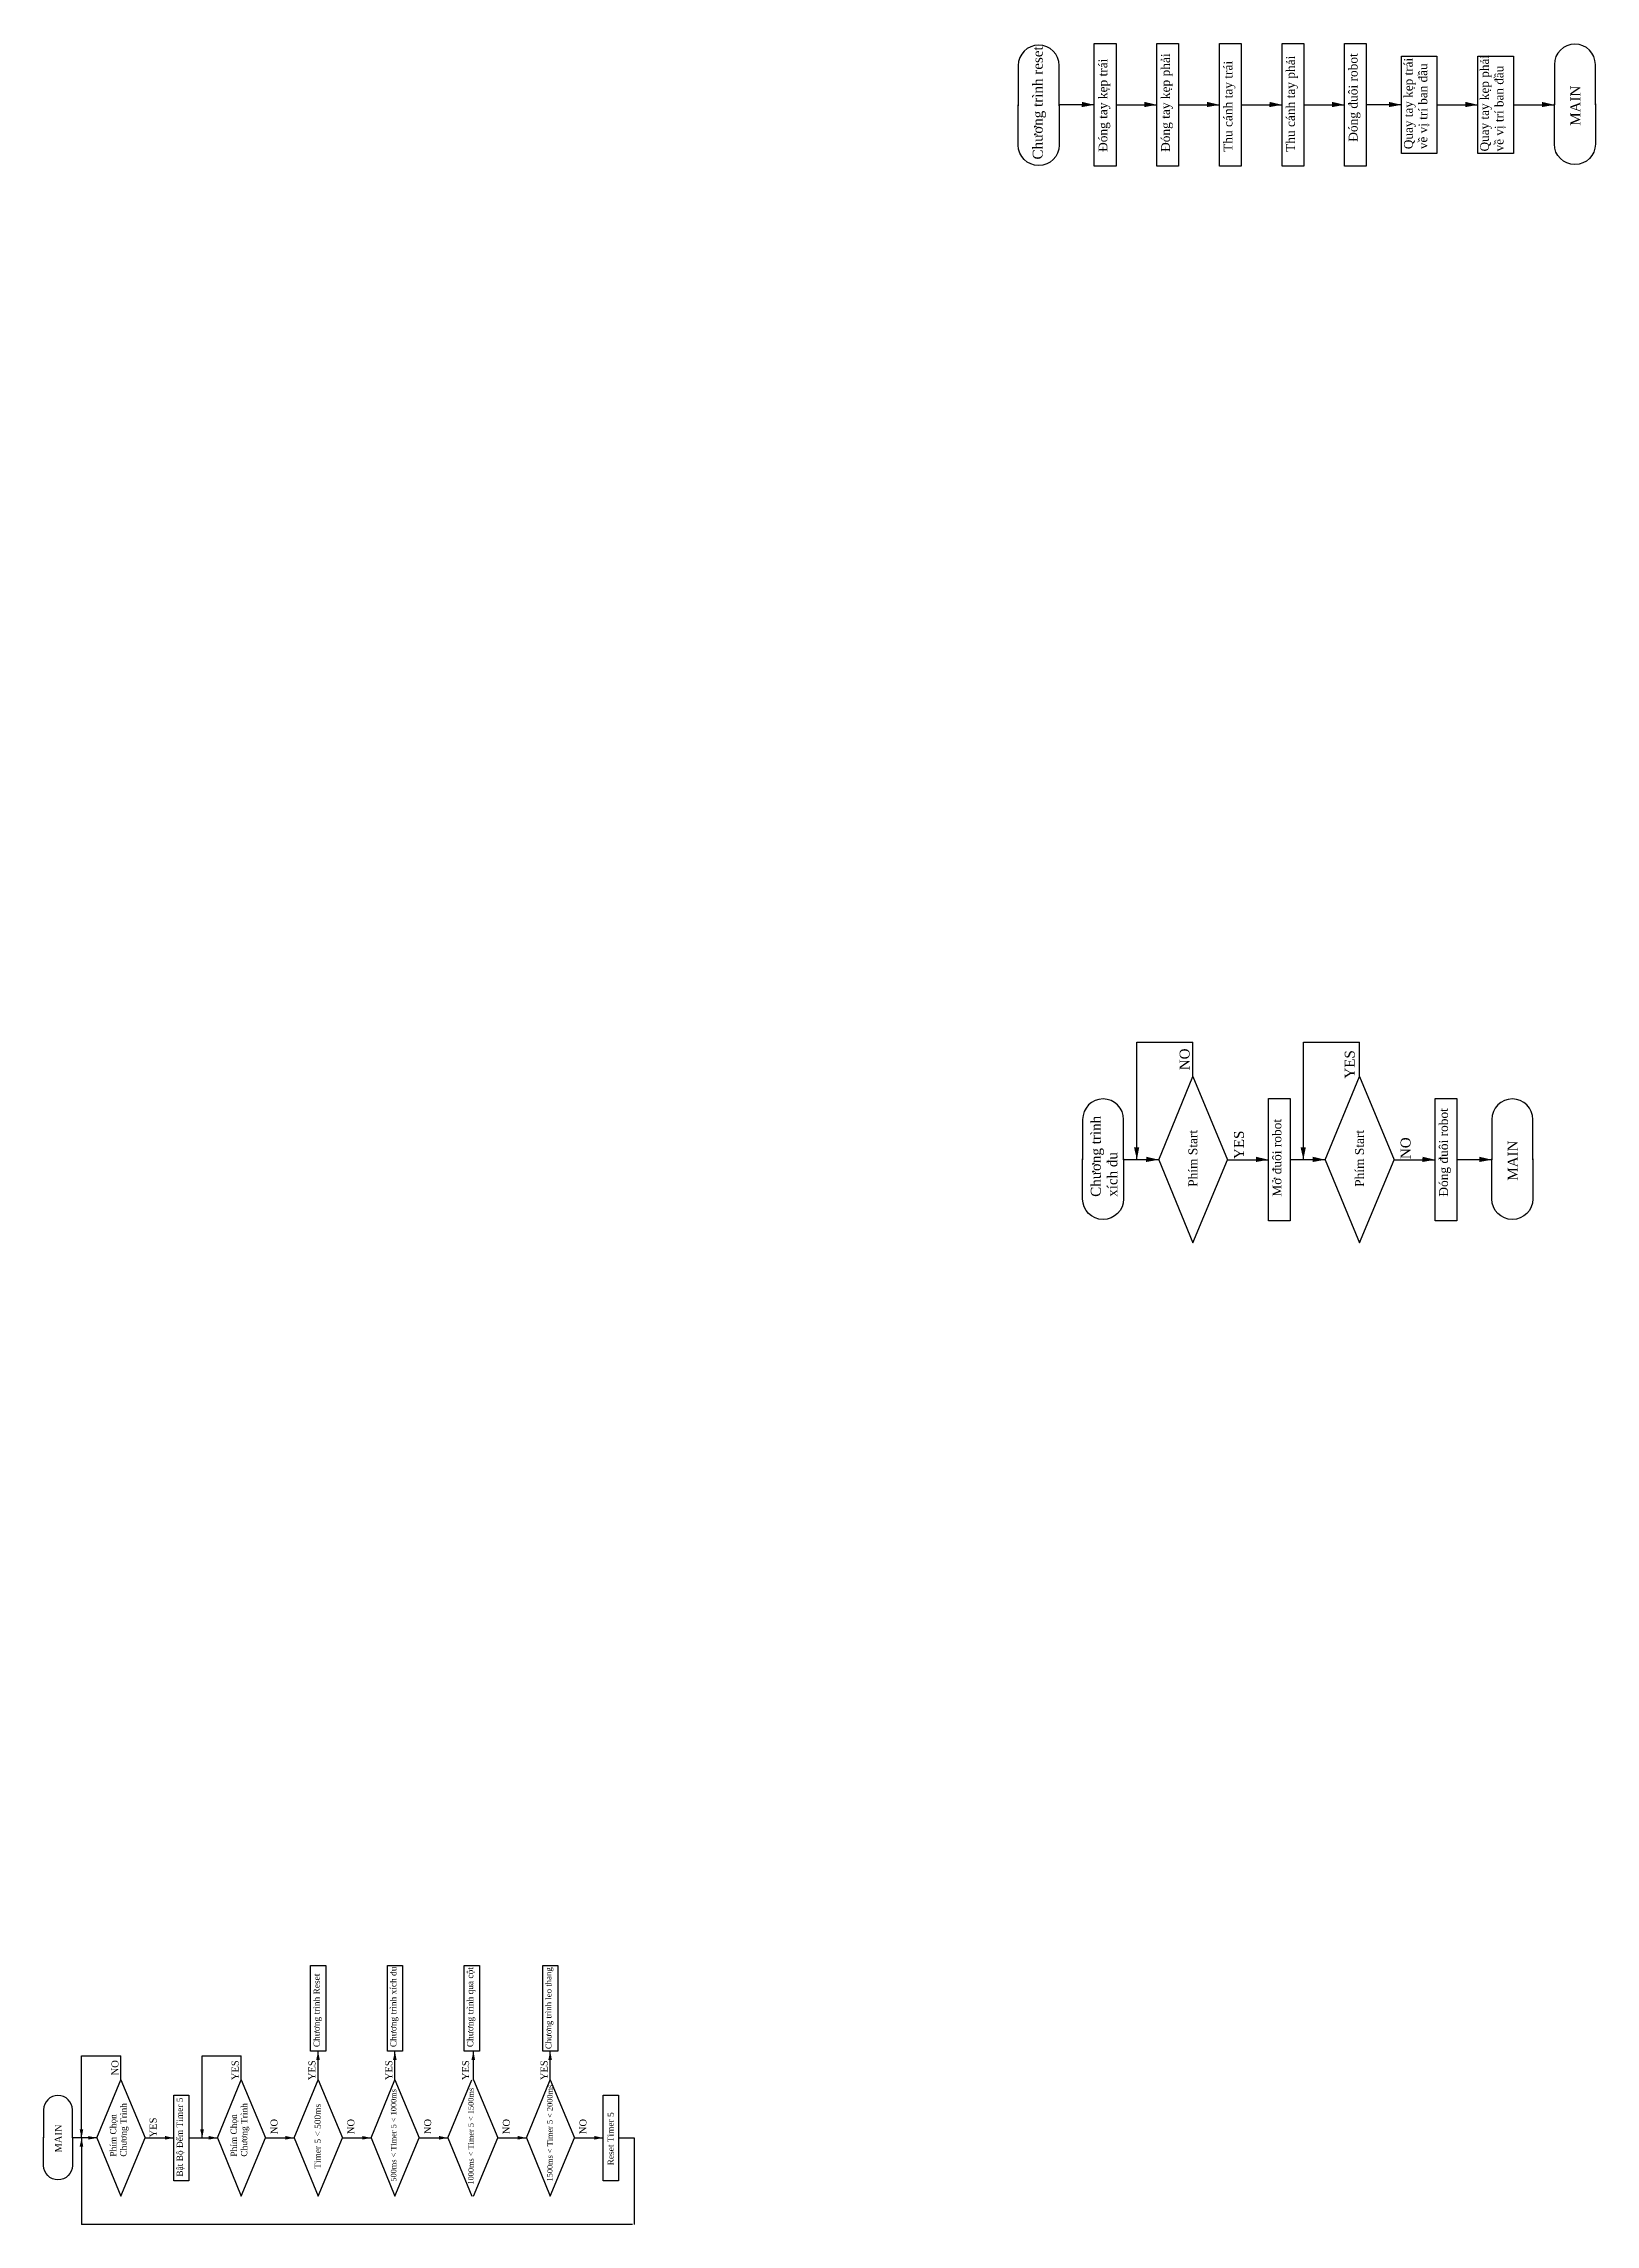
# Model space of a CAD drawing. Header units: inches. Extents: x -1752 to 3104, y -472 to 895.
# Drawn here: x -1752 to -806, y -434 to 895 of the extents above; entities that cross this region are included whole.
import ezdxf

# ---------------------------------------------------------------- set-up
doc = ezdxf.new("R2010")
doc.units = ezdxf.units.IN
doc.header["$MEASUREMENT"] = 0
for name, color, linetype in [('DUONG BAO', 80, 'Continuous'), ('PARTS', 7, 'Continuous'), ('WIRE', 7, 'Continuous')]:
    doc.layers.add(name, color=color, linetype=linetype)
doc.layers.add('net dam', color=7, linetype='Continuous', lineweight=35)
doc.styles.add('Manh', font='times_0.ttf')

# ---------------------------------------------------------------- blocks, each defined once
blk = doc.blocks.new('dfasd')
at = {"layer": 'WIRE', "lineweight": 30}
for points in [[(9671.8, 757.21), (9659.71, 757.21, -1), (9659.71, 769.55)], [(9671.53, 757.21), (9683.61, 757.21, 1), (9683.61, 769.55)]]:
    blk.add_lwpolyline(points, format="xyb", dxfattribs=at)
for points in [[(9659.71, 769.55), (9671.8, 769.55)], [(9683.61, 769.55), (9671.53, 769.55)]]:
    blk.add_lwpolyline(points, dxfattribs=at)

msp = doc.modelspace()

# ---------------------------------------------------------------- linework, layer by layer
at = {"lineweight": 30}
for p, q in [((-1098.3, 857.6), (-1073.5, 857.6)), ((-1060.2, 857.6), (-1035.3, 857.6)), ((-1022.1, 857.6), (-997.2, 857.6)), ((-984, 857.6), (-959.1, 857.6)), ((-902.8, 857.6), (-877.9, 857.6)), ((-856.2, 857.6), (-831.3, 857.6)), ((-1085.6, 215), (-1085.6, 286.6)), ((-1085.6, 286.6), (-1051.5, 286.6)), ((-1051.5, 265.6), (-1051.5, 286.6)), ((-984.2, 215), (-984.2, 286.6)), ((-984.2, 286.6), (-950.1, 286.6)), ((-950.1, 265.6), (-950.1, 286.6)), ((-1030.4, 215), (-1005.5, 215)), ((-928.9, 215), (-904, 215)), ((-1728.5, -380.9), (-1728.5, -330.8)), ((-1728.5, -330.8), (-1704.6, -330.8)), ((-1704.6, -345.5), (-1704.6, -330.8)), ((-1655, -380.9), (-1655, -330.8)), ((-1655, -330.8), (-1631.2, -330.8)), ((-1631.2, -345.5), (-1631.2, -330.8)), ((-1584.4, -345.5), (-1584.4, -328.1)), ((-1537.6, -345.5), (-1537.6, -328.1)), ((-1489.8, -345.5), (-1489.8, -328.1)), ((-1443, -345.5), (-1443, -328.1)), ((-1728.5, -380.9), (-1728.5, -433.6)), ((-1689.8, -380.9), (-1672.4, -380.9)), ((-1663.1, -380.9), (-1645.7, -380.9)), ((-1616.4, -380.9), (-1599, -380.9)), ((-1569.6, -380.9), (-1552.2, -380.9)), ((-1522.8, -380.9), (-1505.4, -380.9)), ((-1475, -380.9), (-1457.5, -380.9)), ((-1428.2, -380.9), (-1410.8, -380.9)), ((-1401.5, -380.9), (-1391.8, -380.9)), ((-1391.8, -380.9), (-1391.8, -433.6)), ((-1392.9, -433.6), (-1728.5, -433.6))]:
    msp.add_line(p, q, dxfattribs=at)
for points in [[(-1111.6, 820.3), (-1111.6, 894.9), (-1098.3, 894.9), (-1098.3, 820.3)], [(-1073.5, 820.3), (-1073.5, 894.9), (-1060.2, 894.9), (-1060.2, 820.3)], [(-1035.3, 820.3), (-1035.3, 894.9), (-1022.1, 894.9), (-1022.1, 820.3)], [(-997.2, 820.3), (-997.2, 894.9), (-984, 894.9), (-984, 820.3)], [(-959.1, 820.3), (-959.1, 894.9), (-945.9, 894.9), (-945.9, 820.3)], [(-924.5, 828), (-924.5, 887.2), (-902.8, 887.2), (-902.8, 828)], [(-877.9, 828), (-877.9, 887.2), (-856.2, 887.2), (-856.2, 828)], [(-1005.5, 177.7), (-1005.5, 252.3), (-992.3, 252.3), (-992.3, 177.7)], [(-904, 177.7), (-904, 252.3), (-890.8, 252.3), (-890.8, 177.7)], [(-1589, -328.1), (-1589, -275.9), (-1579.7, -275.9), (-1579.7, -328.1)], [(-1542.2, -328.1), (-1542.2, -275.9), (-1533, -275.9), (-1533, -328.1)], [(-1495.4, -328.1), (-1495.4, -275.9), (-1486.2, -275.9), (-1486.2, -328.1)], [(-1447.6, -328.1), (-1447.6, -275.9), (-1438.3, -275.9), (-1438.3, -328.1)], [(-1672.4, -407), (-1672.4, -354.8), (-1663.1, -354.8), (-1663.1, -407)], [(-1410.8, -407), (-1410.8, -354.8), (-1401.5, -354.8), (-1401.5, -407)]]:
    msp.add_lwpolyline(points, close=True, dxfattribs=at)
at = {"layer": 'DUONG BAO', "color": 7, "lineweight": 30}
for points in [[(-1119.2, 856.2), (-1119.1, 859.4), (-1111.6, 857.6)], [(-1081.1, 856.2), (-1081, 859.4), (-1073.5, 857.6)], [(-1043, 856.2), (-1042.9, 859.4), (-1035.3, 857.6)], [(-1004.9, 856.2), (-1004.8, 859.4), (-997.2, 857.6)], [(-966.8, 856.2), (-966.7, 859.4), (-959.1, 857.6)], [(-932.1, 856.2), (-932.1, 859.4), (-924.5, 857.6)], [(-885.5, 856.2), (-885.5, 859.4), (-877.9, 857.6)], [(-838.9, 856.2), (-838.9, 859.4), (-831.3, 857.6)], [(-1084.2, 222.6), (-1087.4, 222.6), (-1085.6, 215)], [(-1080, 213.6), (-1079.9, 216.8), (-1072.3, 215)], [(-1013.1, 213.6), (-1013.1, 216.8), (-1005.5, 215)], [(-982.7, 222.6), (-985.9, 222.6), (-984.2, 215)], [(-978.5, 213.6), (-978.5, 216.8), (-970.9, 215)], [(-911.7, 213.6), (-911.6, 216.8), (-904, 215)], [(-877, 213.6), (-877, 216.8), (-869.4, 215)], [(-1583.4, -333.4), (-1585.6, -333.4), (-1584.4, -328.1)], [(-1536.6, -333.4), (-1538.8, -333.4), (-1537.6, -328.1)], [(-1488.8, -333.4), (-1491, -333.4), (-1489.8, -328.1)], [(-1442, -333.4), (-1444.2, -333.4), (-1443, -328.1)], [(-1727.5, -375.6), (-1729.7, -375.6), (-1728.5, -380.9)], [(-1727.5, -386.2), (-1729.7, -386.2), (-1728.5, -380.9)], [(-1724.5, -381.9), (-1724.5, -379.7), (-1719.2, -380.9)], [(-1677.7, -381.9), (-1677.7, -379.7), (-1672.4, -380.9)], [(-1654, -375.6), (-1656.3, -375.6), (-1655, -380.9)], [(-1651.1, -381.9), (-1651, -379.7), (-1645.7, -380.9)], [(-1604.3, -381.9), (-1604.3, -379.7), (-1599, -380.9)], [(-1557.5, -381.9), (-1557.5, -379.7), (-1552.2, -380.9)], [(-1510.7, -381.9), (-1510.7, -379.7), (-1505.4, -380.9)], [(-1462.9, -381.9), (-1462.8, -379.7), (-1457.5, -380.9)], [(-1416.1, -381.9), (-1416.1, -379.7), (-1410.8, -380.9)]]:
    msp.add_solid(points, dxfattribs=at)
at = {"layer": 'PARTS', "lineweight": 30}
for p, q in [((-1111.6, 857.6), (-1132.9, 857.6)), ((-924.5, 857.6), (-945.9, 857.6)), ((-1072.3, 215), (-1051.5, 265.6)), ((-1051.5, 265.6), (-1030.4, 215)), ((-970.9, 215), (-950.1, 265.6)), ((-950.1, 265.6), (-928.9, 215)), ((-1072.3, 215), (-1093.7, 215)), ((-1072.3, 215), (-1051.5, 164.4)), ((-1051.5, 164.4), (-1030.4, 215)), ((-970.9, 215), (-992.3, 215)), ((-970.9, 215), (-950.1, 164.4)), ((-950.1, 164.4), (-928.9, 215)), ((-869.4, 215), (-890.8, 215)), ((-1719.2, -380.9), (-1704.6, -345.5)), ((-1704.6, -345.5), (-1689.8, -380.9)), ((-1645.7, -380.9), (-1631.2, -345.5)), ((-1631.2, -345.5), (-1616.4, -380.9)), ((-1599, -380.9), (-1584.4, -345.5)), ((-1584.4, -345.5), (-1569.6, -380.9)), ((-1552.2, -380.9), (-1537.6, -345.5)), ((-1537.6, -345.5), (-1522.8, -380.9)), ((-1505.4, -380.9), (-1490.8, -345.5)), ((-1489.8, -345.5), (-1475, -380.9)), ((-1457.5, -380.9), (-1443, -345.5)), ((-1443, -345.5), (-1428.2, -380.9)), ((-1719.2, -380.9), (-1734.2, -380.9)), ((-1719.2, -380.9), (-1704.6, -416.3)), ((-1704.6, -416.3), (-1689.8, -380.9)), ((-1645.7, -380.9), (-1631.2, -416.3)), ((-1631.2, -416.3), (-1616.4, -380.9)), ((-1599, -380.9), (-1584.4, -416.3)), ((-1584.4, -416.3), (-1569.6, -380.9)), ((-1552.2, -380.9), (-1537.6, -416.3)), ((-1537.6, -416.3), (-1522.8, -380.9)), ((-1505.4, -380.9), (-1490.8, -416.3)), ((-1489.8, -416.3), (-1475, -380.9)), ((-1457.5, -380.9), (-1443, -416.3)), ((-1443, -416.3), (-1428.2, -380.9))]:
    msp.add_line(p, q, dxfattribs=at)
at = {"layer": 'WIRE', "lineweight": 30}
for points in [[(-806.3, 857.6), (-806.3, 882.1, 1), (-831.3, 882.1)], [(-806.3, 858.2), (-806.3, 833.7, -1), (-831.3, 833.7)], [(-1093.7, 215), (-1093.7, 239.5, 1), (-1118.7, 239.5)], [(-844.4, 215), (-844.4, 239.5, 1), (-869.4, 239.5)], [(-1093.7, 215.6), (-1093.7, 191.1, -1), (-1118.7, 191.1)], [(-844.4, 215.6), (-844.4, 191.1, -1), (-869.4, 191.1)]]:
    msp.add_lwpolyline(points, format="xyb", dxfattribs=at)
for points in [[(-831.3, 882.1), (-831.3, 857.6)], [(-831.3, 833.7), (-831.3, 858.2)], [(-1118.7, 239.5), (-1118.7, 215)], [(-869.4, 239.5), (-869.4, 215)], [(-1118.7, 191.1), (-1118.7, 215.6)], [(-869.4, 191.1), (-869.4, 215.6)]]:
    msp.add_lwpolyline(points, dxfattribs=at)

# ---------------------------------------------------------------- block references
at = {"layer": 'net dam', "lineweight": 30, "rotation": 90}
for p, xscale, yscale, zscale in [((400.4, -18727.8), 2.024999999999636, 2.025000000000091, 2.025), ((-660.8, -14090.3), 1.417499999999791, 1.417500000000018, 1.4175)]:
    msp.add_blockref('dfasd', p, dxfattribs=dict(at, xscale=xscale, yscale=yscale, zscale=zscale))

# ---------------------------------------------------------------- texts
at = {"layer": 'DUONG BAO', "color": 7, "lineweight": 30, "attachment_point": 1, "rotation": 90, "style": 'Manh'}
for s, insert, char_height, width in [('Chương trình reset', (-1149.1, 824.3), 6.075, 460.858), ('Đóng tay kẹp trái', (-1109, 828.9), 5.4, 66.72), ('Đóng tay kẹp phải', (-1070.9, 828.9), 5.4, 66.72), ('Thu cánh tay trái', (-1032.8, 828.9), 5.4, 66.72), ('Thu cánh tay phải', (-994.7, 828.9), 5.4, 66.72), ('Đóng đuôi robot', (-956.6, 835.1), 5.4, 66.72), ('Quay tay kẹp trái về vị trí ban đầu', (-922.9, 830.6), 5.325, 59.896), ('Quay tay kẹp phải về vị trí ban đầu', (-876.5, 829.2), 5.325, 59.896), ('MAIN', (-821.5, 844.8), 6.07, 460.858), ('NO', (-1059.6, 269.5), 6.07, 460.858), ('YES', (-959, 264.4), 6.07, 460.858), ('Chương trình xích đu', (-1113.7, 192.4), 6.075, 52.333), ('Mở đuôi robot', (-1003, 192.5), 5.4, 66.72), ('Đóng đuôi robot', (-901.5, 192.5), 5.4, 66.72), ('Phím Start', (-1054.2, 198.5), 5.4, 60.639), ('YES', (-1026.5, 215.4), 6.07, 460.858), ('Phím Start', (-952.7, 198.5), 5.4, 60.639), ('NO', (-925, 215.4), 6.07, 460.858), ('MAIN', (-859.7, 202.2), 6.07, 460.858), ('Chương trình xích đu', (-1540.5, -325.6), 3.78, 49.848), ('Chương trình qua cột', (-1493.7, -325.6), 3.78, 50.089), ('Chương trình leo thang', (-1445.8, -326.8), 3.544, 52.663), ('Chương trình Reset', (-1587.2, -325.6), 3.78, 46.704), ('NO', (-1710.3, -342.8), 4.25, 322.601), ('YES', (-1637.1, -345.7), 4.25, 322.601), ('YES', (-1590.3, -345.7), 4.25, 322.601), ('YES', (-1543.5, -345.7), 4.25, 322.601), ('YES', (-1496.7, -345.7), 4.25, 322.601), ('YES', (-1448.9, -345.7), 4.25, 322.601), ('Bật Bộ Đếm Timer 5', (-1670.6, -404.5), 3.78, 46.704), ('500ms < Timer 5 < 1000ms', (-1540.1, -407.5), 3.308, 68.09), ('1000ms < Timer 5 < 1500ms', (-1493, -409.3), 3.308, 68.09), ('1500ms < Timer 5 < 2000ms', (-1444.9, -407.4), 3.308, 68.09), ('Phím Chọn Chương Trình', (-1711.2, -392.3), 3.78, 42.448), ('YES', (-1687.1, -380.6), 4.25, 322.601), ('Phím Chọn Chương Trình', (-1637.7, -392.3), 3.78, 42.448), ('NO', (-1613.4, -378.6), 4.25, 322.601), ('Timer 5 < 500ms', (-1586.6, -399.7), 3.78, 42.448), ('NO', (-1566.6, -378.6), 4.25, 322.601), ('NO', (-1519.8, -378.6), 4.25, 322.601), ('NO', (-1471.9, -378.6), 4.25, 322.601), ('NO', (-1425.2, -378.6), 4.25, 322.601), ('Reset Timer 5', (-1408.1, -397.6), 3.78, 46.704), ('MAIN', (-1744.8, -389.8), 4.25, 322.601)]:
    msp.add_mtext(s, dxfattribs=dict(at, insert=insert, char_height=char_height, width=width))

doc.saveas('drawing.dxf')
